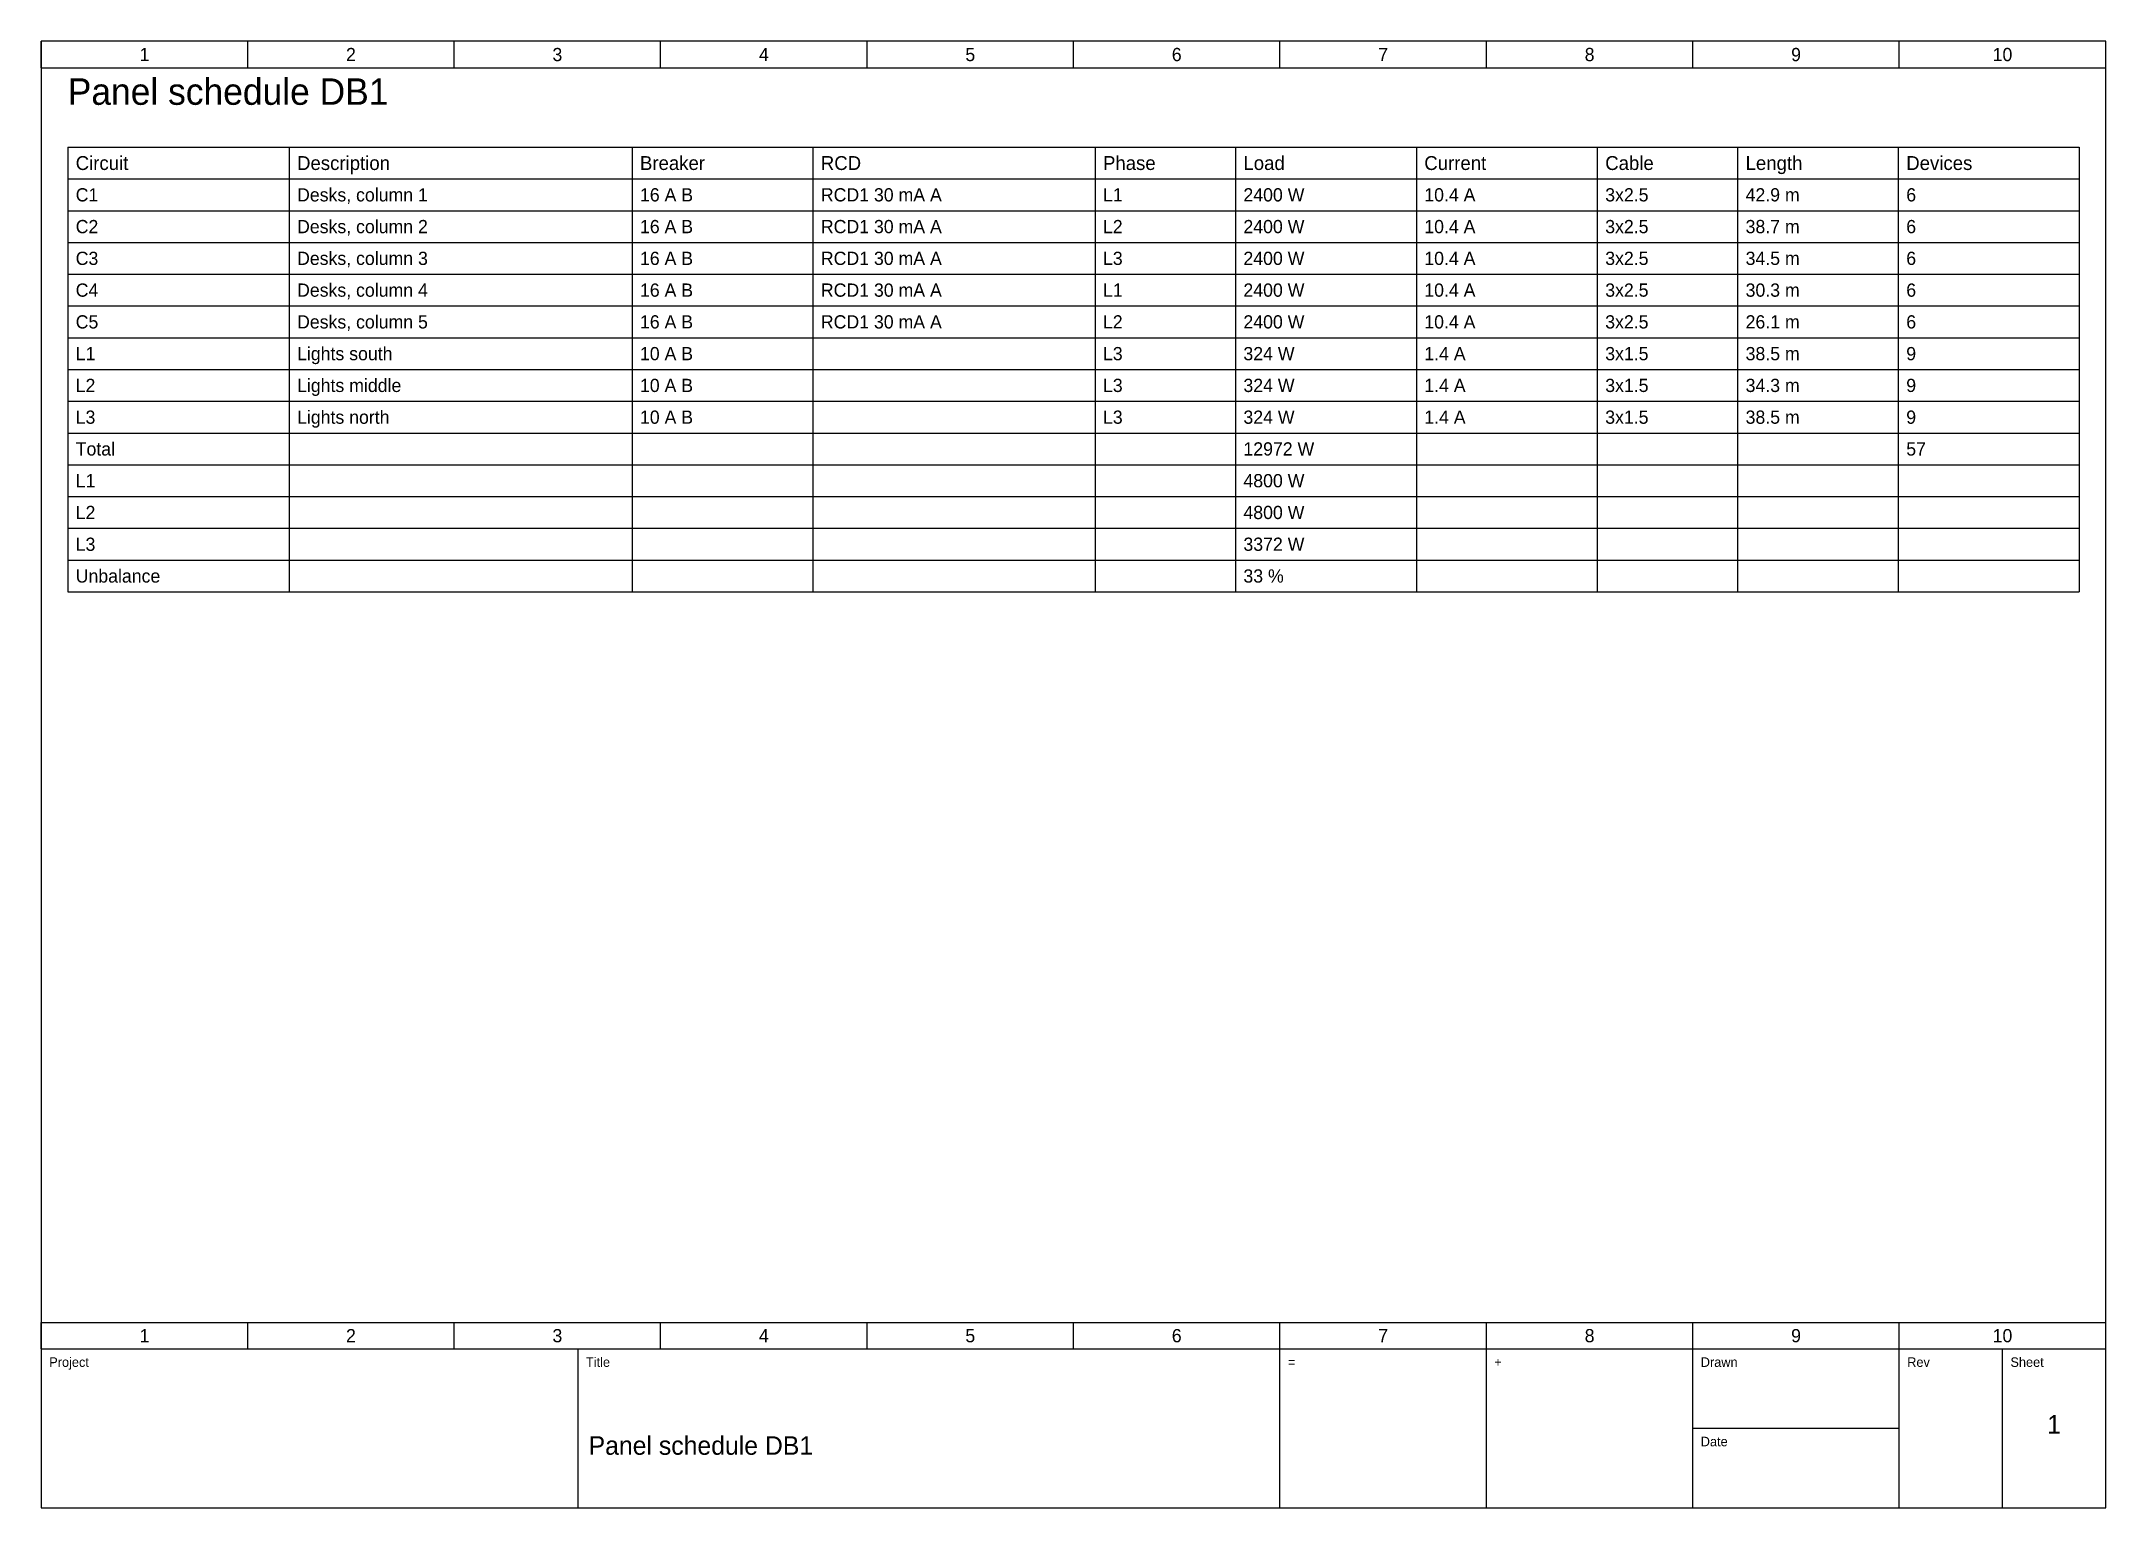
# Paper-space layout 'Panel schedule DB1' of a CAD drawing. Header units: millimetres. Extents: x 20 to 410, y 10 to 287.
import ezdxf
from ezdxf.enums import TextEntityAlignment as Align

# ---------------------------------------------------------------- set-up
doc = ezdxf.new("R2010")
doc.units = ezdxf.units.MM
doc.layers.add('EL-FRAME', color=7, linetype='Continuous')
doc.layers.add('EL-REPORT', color=7, linetype='Continuous')

# ---------------------------------------------------------------- blocks, each defined once
blk = doc.blocks.new('EL_FRAME_A3')
for p, q in [((20, 282), (20, 287)), ((59, 282), (59, 287)), ((98, 282), (98, 287)), ((137, 282), (137, 287)), ((176, 282), (176, 287)), ((215, 282), (215, 287)), ((254, 282), (254, 287)), ((293, 282), (293, 287)), ((332, 282), (332, 287)), ((371, 282), (371, 287)), ((410, 282), (410, 287)), ((20, 282), (410, 282)), ((20, 45), (410, 45)), ((20, 40), (20, 45)), ((59, 40), (59, 45)), ((98, 40), (98, 45)), ((137, 40), (137, 45)), ((176, 40), (176, 45)), ((215, 40), (215, 45)), ((254, 40), (254, 45)), ((293, 40), (293, 45)), ((332, 40), (332, 45)), ((371, 40), (371, 45)), ((410, 40), (410, 45)), ((20, 40), (410, 40)), ((121.4, 10), (121.4, 40)), ((254, 10), (254, 40)), ((293, 10), (293, 40)), ((332, 10), (332, 40)), ((371, 10), (371, 40)), ((390.5, 10), (390.5, 40)), ((332, 25), (371, 25))]:
    blk.add_line(p, q)
at = {"flags": 128}
blk.add_lwpolyline([(20, 10), (410, 10), (410, 287), (20, 287)], close=True, dxfattribs=at)
for s, p in [('1', (39.5, 284.5)), ('2', (78.5, 284.5)), ('3', (117.5, 284.5)), ('4', (156.5, 284.5)), ('5', (195.5, 284.5)), ('6', (234.5, 284.5)), ('7', (273.5, 284.5)), ('8', (312.5, 284.5)), ('9', (351.5, 284.5)), ('10', (390.5, 284.5)), ('1', (39.5, 42.5)), ('2', (78.5, 42.5)), ('3', (117.5, 42.5)), ('4', (156.5, 42.5)), ('5', (195.5, 42.5)), ('6', (234.5, 42.5)), ('7', (273.5, 42.5)), ('8', (312.5, 42.5)), ('9', (351.5, 42.5)), ('10', (390.5, 42.5))]:
    blk.add_text(s, height=2.5).set_placement(p, align=Align.MIDDLE_CENTER)
for s, p in [('Project', (21.5, 37.5)), ('Title', (122.9, 37.5)), ('=', (255.5, 37.5)), ('+', (294.5, 37.5)), ('Drawn', (333.5, 37.5)), ('Rev', (372.5, 37.5)), ('Sheet', (392, 37.5)), ('Date', (333.5, 22.5))]:
    blk.add_text(s, height=1.8).set_placement(p, align=Align.MIDDLE_LEFT)
for tag, p, height in [('DRAWN', (334, 28), 1.8), ('PROJECT', (22, 20), 3.5), ('TITLE', (123.4, 20), 3.5), ('PLANT', (256, 20), 2.5), ('LOC', (295, 20), 2.5), ('REV', (373, 20), 2.5), ('DATE', (334, 13), 1.8)]:
    blk.add_attdef(tag, p, '', height=height)
for tag, height, p in [('SHEET', 3.5, (400.25, 24)), ('SHEETS', 1.8, (400.25, 16))]:
    blk.add_attdef(tag, text='', height=height).set_placement(p, align=Align.CENTER)
at = {"flags": 3}
blk.add_attdef('EL', (0, 0), '', height=1, dxfattribs=at)

psp = doc.layouts.new('Panel schedule DB1')

# ---------------------------------------------------------------- linework, layer by layer
at = {"layer": 'EL-REPORT'}
for p, q in [((25, 267), (405, 267)), ((25, 267), (25, 183)), ((66.82, 267), (66.82, 183)), ((131.6, 267), (131.6, 183)), ((165.77, 267), (165.77, 183)), ((219.07, 267), (219.07, 183)), ((245.6, 267), (245.6, 183)), ((279.77, 267), (279.77, 183)), ((313.95, 267), (313.95, 183)), ((340.47, 267), (340.47, 183)), ((370.82, 267), (370.82, 183)), ((405, 267), (405, 183)), ((25, 261), (405, 261)), ((25, 255), (405, 255)), ((25, 249), (405, 249)), ((25, 243), (405, 243)), ((25, 237), (405, 237)), ((25, 231), (405, 231)), ((25, 225), (405, 225)), ((25, 219), (405, 219)), ((25, 213), (405, 213)), ((25, 207), (405, 207)), ((25, 201), (405, 201)), ((25, 195), (405, 195)), ((25, 189), (405, 189)), ((25, 183), (405, 183))]:
    psp.add_line(p, q, dxfattribs=at)

# ---------------------------------------------------------------- block references
at = {"layer": 'EL-FRAME'}
psp.add_blockref('EL_FRAME_A3', (0, 0), dxfattribs=at).add_auto_attribs({'TITLE': 'Panel schedule DB1', 'SHEET': '1'})

# ---------------------------------------------------------------- texts
at = {"layer": 'EL-REPORT'}
psp.add_text('Panel schedule DB1', height=5, dxfattribs=at).set_placement((25, 275))
for s, height, p in [('Circuit', 2.625, (26.5, 264)), ('Description', 2.625, (68.32, 264)), ('Breaker', 2.625, (133.1, 264)), ('RCD', 2.625, (167.27, 264)), ('Phase', 2.625, (220.57, 264)), ('Load', 2.625, (247.1, 264)), ('Current', 2.625, (281.27, 264)), ('Cable', 2.625, (315.45, 264)), ('Length', 2.625, (341.97, 264)), ('Devices', 2.625, (372.32, 264)), ('C1', 2.5, (26.5, 258)), ('Desks, column 1', 2.5, (68.32, 258)), ('16 A B', 2.5, (133.1, 258)), ('RCD1 30 mA A', 2.5, (167.27, 258)), ('L1', 2.5, (220.57, 258)), ('2400 W', 2.5, (247.1, 258)), ('10.4 A', 2.5, (281.27, 258)), ('3x2.5', 2.5, (315.45, 258)), ('42.9 m', 2.5, (341.97, 258)), ('6', 2.5, (372.32, 258)), ('C2', 2.5, (26.5, 252)), ('Desks, column 2', 2.5, (68.32, 252)), ('16 A B', 2.5, (133.1, 252)), ('RCD1 30 mA A', 2.5, (167.27, 252)), ('L2', 2.5, (220.57, 252)), ('2400 W', 2.5, (247.1, 252)), ('10.4 A', 2.5, (281.27, 252)), ('3x2.5', 2.5, (315.45, 252)), ('38.7 m', 2.5, (341.97, 252)), ('6', 2.5, (372.32, 252)), ('C3', 2.5, (26.5, 246)), ('Desks, column 3', 2.5, (68.32, 246)), ('16 A B', 2.5, (133.1, 246)), ('RCD1 30 mA A', 2.5, (167.27, 246)), ('L3', 2.5, (220.57, 246)), ('2400 W', 2.5, (247.1, 246)), ('10.4 A', 2.5, (281.27, 246)), ('3x2.5', 2.5, (315.45, 246)), ('34.5 m', 2.5, (341.97, 246)), ('6', 2.5, (372.32, 246)), ('C4', 2.5, (26.5, 240)), ('Desks, column 4', 2.5, (68.32, 240)), ('16 A B', 2.5, (133.1, 240)), ('RCD1 30 mA A', 2.5, (167.27, 240)), ('L1', 2.5, (220.57, 240)), ('2400 W', 2.5, (247.1, 240)), ('10.4 A', 2.5, (281.27, 240)), ('3x2.5', 2.5, (315.45, 240)), ('30.3 m', 2.5, (341.97, 240)), ('6', 2.5, (372.32, 240)), ('C5', 2.5, (26.5, 234)), ('Desks, column 5', 2.5, (68.32, 234)), ('16 A B', 2.5, (133.1, 234)), ('RCD1 30 mA A', 2.5, (167.27, 234)), ('L2', 2.5, (220.57, 234)), ('2400 W', 2.5, (247.1, 234)), ('10.4 A', 2.5, (281.27, 234)), ('3x2.5', 2.5, (315.45, 234)), ('26.1 m', 2.5, (341.97, 234)), ('6', 2.5, (372.32, 234)), ('L1', 2.5, (26.5, 228)), ('Lights south', 2.5, (68.32, 228)), ('10 A B', 2.5, (133.1, 228)), ('L3', 2.5, (220.57, 228)), ('324 W', 2.5, (247.1, 228)), ('1.4 A', 2.5, (281.27, 228)), ('3x1.5', 2.5, (315.45, 228)), ('38.5 m', 2.5, (341.97, 228)), ('9', 2.5, (372.32, 228)), ('L2', 2.5, (26.5, 222)), ('Lights middle', 2.5, (68.32, 222)), ('10 A B', 2.5, (133.1, 222)), ('L3', 2.5, (220.57, 222)), ('324 W', 2.5, (247.1, 222)), ('1.4 A', 2.5, (281.27, 222)), ('3x1.5', 2.5, (315.45, 222)), ('34.3 m', 2.5, (341.97, 222)), ('9', 2.5, (372.32, 222)), ('L3', 2.5, (26.5, 216)), ('Lights north', 2.5, (68.32, 216)), ('10 A B', 2.5, (133.1, 216)), ('L3', 2.5, (220.57, 216)), ('324 W', 2.5, (247.1, 216)), ('1.4 A', 2.5, (281.27, 216)), ('3x1.5', 2.5, (315.45, 216)), ('38.5 m', 2.5, (341.97, 216)), ('9', 2.5, (372.32, 216)), ('Total', 2.5, (26.5, 210)), ('12972 W', 2.5, (247.1, 210)), ('57', 2.5, (372.32, 210)), ('L1', 2.5, (26.5, 204)), ('4800 W', 2.5, (247.1, 204)), ('L2', 2.5, (26.5, 198)), ('4800 W', 2.5, (247.1, 198)), ('L3', 2.5, (26.5, 192)), ('3372 W', 2.5, (247.1, 192)), ('Unbalance', 2.5, (26.5, 186)), ('33 %', 2.5, (247.1, 186))]:
    psp.add_text(s, height=height, dxfattribs=at).set_placement(p, align=Align.MIDDLE_LEFT)

doc.saveas('drawing.dxf')
